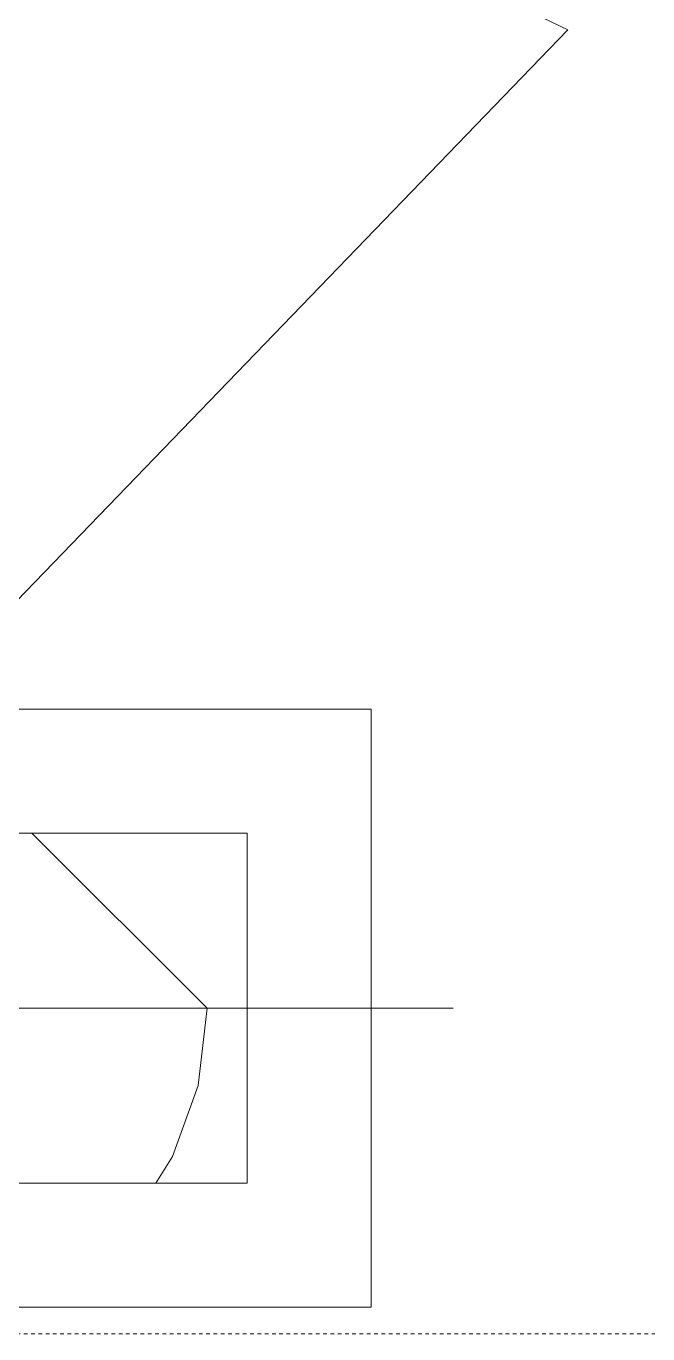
# Model space of a CAD drawing. Header units: inches. Extents: x -4010 to -1814, y 9846 to 12241.
# Drawn here: x -2286.94 to -2265.65, y 11153.43 to 11198.25 of the extents above; entities that cross this region are included whole.
import ezdxf

# ---------------------------------------------------------------- set-up
doc = ezdxf.new("R2010")
doc.units = ezdxf.units.IN
doc.header["$MEASUREMENT"] = 0
doc.linetypes.add('Aligning Line 1_8_', pattern=[0.25, 0.125, -0.125])
for name, color, linetype, lineweight in [('0-1', 7, 'Continuous', 5), ('0-2', 7, 'Continuous', 9), ('A-DETL-GENF-1', 253, 'Continuous', 9), ('A-WALL-1', 7, 'Continuous', 9), ('G-ANNO-SYMB-1', 147, 'Aligning Line 1_8_', 9), ('I-FURN', 30, 'Continuous', 9)]:
    doc.layers.add(name, color=color, linetype=linetype, lineweight=lineweight)

# ---------------------------------------------------------------- blocks, each defined once
blk = doc.blocks.new('Outdoor Table01 - 02ZUTB01_dwg-V3-UNIT PLANS - 1ST FLOOR')
at = {"layer": 'I-FURN'}
for p in [(15.744, 38.891), (4, 0)]:
    blk.add_line(p, (37.574, 16.263), dxfattribs=at)
blk = doc.blocks.new('Outdoor Table01 - Outdoor Table01-V4-UNIT PLANS - 1ST FLOOR')
at = {"extrusion": (0, 0, -1), "zscale": -1, "rotation": 180}
blk.add_blockref('Outdoor Table01 - 02ZUTB01_dwg-V3-UNIT PLANS - 1ST FLOOR', (0, 0), dxfattribs=at)
blk = doc.blocks.new('gold flame spirea 26749 - gold flame spirea 26749-V27-UNIT PLANS - 1ST FLOOR')
at = {"layer": 'A-DETL-GENF-1'}
for p, q in [((-10.401, 5.09), (-9.822, 6)), ((-11.273, 2.653), (-10.401, 5.09)), ((-11.579, 0), (-11.273, 2.653)), ((-19.808, 0), (-20.008, 0)), ((-20.008, 0), (-19.844, 0)), ((-19.844, 0), (-19.677, 0)), ((-19.58, 0), (-19.808, 0)), ((-19.677, 0), (-19.506, 0)), ((-19.333, 0), (-19.58, 0)), ((-19.506, 0), (-19.333, 0)), ((-19.076, 0), (-19.333, 0)), ((-19.333, 0), (-19.157, 0)), ((-18.333, 0), (-19.264, 0)), ((-19.264, 0), (-19.118, 0)), ((-19.157, 0), (-18.978, 0)), ((-19.118, 0), (-18.918, 0)), ((-18.903, 0), (-19.077, 0)), ((-19.077, 0), (-18.932, 0)), ((-18.567, 0), (-19.076, 0)), ((-18.978, 0), (-18.798, 0)), ((-18.932, 0), (-18.79, 0)), ((-18.918, 0), (-18.677, 0)), ((-18.804, 0), (-18.903, 0)), ((-18.662, 0), (-18.845, 0)), ((-18.845, 0), (-18.642, 0)), ((-18.756, 0), (-18.804, 0)), ((-18.798, 0), (-18.333, 0)), ((-18.79, 0), (-18.648, 0)), ((-18.712, 0), (-18.756, 0)), ((-18.664, 0), (-18.712, 0)), ((-18.558, 0), (-18.705, 0)), ((-18.705, 0), (-18.418, 0)), ((-18.677, 0), (-18.408, 0)), ((-18.565, 0), (-18.664, 0)), ((-18.511, 0), (-18.662, 0)), ((-18.648, 0), (-18.507, 0)), ((-18.642, 0), (-18.43, 0)), ((-18.333, 0), (-18.567, 0)), ((-18.353, 0), (-18.565, 0)), ((-18.463, 0), (-18.558, 0)), ((-18.378, 0), (-18.511, 0)), ((-18.507, 0), (-18.365, 0)), ((-18.405, 0), (-18.463, 0)), ((-18.43, 0), (-18.219, 0)), ((-18.418, 0), (-18.235, 0)), ((-18.408, 0), (-18.122, 0)), ((-18.37, 0), (-18.405, 0)), ((-18.251, 0), (-18.378, 0)), ((-18.344, 0), (-18.37, 0)), ((-18.365, 0), (-18.222, 0)), ((-18.058, 0), (-18.353, 0)), ((-18.312, 0), (-18.344, 0)), ((-18.23, 0), (-18.333, 0)), ((-18.259, 0), (-18.312, 0)), ((-18.068, 0), (-18.259, 0)), ((-18.117, 0), (-18.251, 0)), ((-18.235, 0), (-18.14, 0)), ((-18.153, 0), (-18.23, 0)), ((-18.222, 0), (-18.077, 0)), ((-18.219, 0), (-18.016, 0)), ((-18.118, 0), (-18.153, 0)), ((-18.01, 0), (-18.147, 0)), ((-18.147, 0), (-17.899, 0)), ((-18.14, 0), (-18.118, 0)), ((-18.122, 0), (-17.833, 0)), ((-17.962, 0), (-18.117, 0)), ((-18.077, 0), (-17.806, 0)), ((-17.937, 0), (-18.068, 0)), ((-17.961, 0), (-18.058, 0)), ((-17.03, 0), (-18.054, 0)), ((-18.054, 0), (-17.779, 0)), ((-18.016, 0), (-17.83, 0)), ((-17.895, 0), (-18.01, 0)), ((-17.774, 0), (-17.962, 0)), ((-17.887, 0), (-17.961, 0)), ((-17.838, 0), (-17.937, 0)), ((-17.899, 0), (-17.699, 0)), ((-17.797, 0), (-17.895, 0)), ((-17.827, 0), (-17.887, 0)), ((-17.745, 0), (-17.838, 0)), ((-17.833, 0), (-17.554, 0)), ((-17.83, 0), (-17.67, 0)), ((-17.774, 0), (-17.827, 0)), ((-17.806, 0), (-17.634, 0)), ((-17.716, 0), (-17.797, 0)), ((-17.776, 0), (-17.794, 0)), ((-17.794, 0), (-17.774, 0)), ((-17.779, 0), (-17.336, 0)), ((-17.729, 0), (-17.776, 0)), ((-17.123, 0), (-17.774, 0)), ((-17.629, 0), (-17.745, 0)), ((-17.664, 0), (-17.729, 0)), ((-17.648, 0), (-17.716, 0)), ((-17.699, 0), (-17.535, 0)), ((-17.67, 0), (-17.542, 0)), ((-17.588, 0), (-17.664, 0)), ((-17.591, 0), (-17.648, 0)), ((-17.634, 0), (-17.532, 0)), ((-17.462, 0), (-17.629, 0)), ((-17.542, 0), (-17.591, 0)), ((-17.514, 0), (-17.588, 0)), ((-17.554, 0), (-17.03, 0)), ((-17.535, 0), (-17.397, 0)), ((-17.532, 0), (-17.469, 0)), ((-17.449, 0), (-17.514, 0)), ((-17.354, 0), (-17.495, 0)), ((-17.495, 0), (-17.445, 0)), ((-17.469, 0), (-17.416, 0)), ((-17.216, 0), (-17.462, 0)), ((-17.1, 0), (-17.449, 0)), ((-17.445, 0), (-17.398, 0)), ((-17.416, 0), (-17.341, 0)), ((-17.398, 0), (-17.352, 0)), ((-17.397, 0), (-17.274, 0)), ((-17.234, 0), (-17.354, 0)), ((-17.352, 0), (-17.304, 0)), ((-17.341, 0), (-17.216, 0)), ((-17.336, 0), (-17.146, 0)), ((-17.304, 0), (-17.192, 0)), ((-17.274, 0), (-17.155, 0)), ((-17.263, 0), (-16.851, 0)), ((-17.263, 0), (-16.274, 0)), ((-17.126, 0), (-17.234, 0)), ((-17.192, 0), (-17.123, 0)), ((-17.155, 0), (-17.03, 0)), ((-17.146, 0), (-16.961, 0)), ((-17.03, 0), (-17.142, 0)), ((-17.142, 0), (-17.137, 0)), ((-17.137, 0), (-17.045, 0)), ((-17.023, 0), (-17.126, 0)), ((-16.753, 0), (-17.1, 0)), ((-17.045, 0), (-16.897, 0)), ((-17.011, 0), (-17.036, 0)), ((-17.036, 0), (-16.997, 0)), ((-16.916, 0), (-17.023, 0)), ((-16.956, 0), (-17.011, 0)), ((-16.997, 0), (-16.861, 0)), ((-16.961, 0), (-16.771, 0)), ((-16.904, 0), (-16.956, 0)), ((-16.657, 0), (-16.937, 0)), ((-16.937, 0), (-16.886, 0)), ((-16.658, 0), (-16.916, 0)), ((-16.886, 0), (-16.904, 0)), ((-16.897, 0), (-16.724, 0)), ((-16.861, 0), (-16.801, 0)), ((-16.851, 0), (-16.515, 0)), ((-16.801, 0), (-16.772, 0)), ((-16.772, 0), (-16.762, 0)), ((-16.771, 0), (-16.565, 0)), ((-16.762, 0), (-16.757, 0)), ((-16.757, 0), (-16.747, 0)), ((-16.451, 0), (-16.753, 0)), ((-16.747, 0), (-16.718, 0)), ((-16.724, 0), (-16.556, 0)), ((-16.718, 0), (-16.658, 0)), ((-16.431, 0), (-16.657, 0)), ((-16.565, 0), (-16.25, 0)), ((-16.556, 0), (-16.425, 0)), ((-16.515, 0), (-15.951, 0)), ((-16.237, 0), (-16.451, 0)), ((-16.248, 0), (-16.431, 0)), ((-16.425, 0), (-16.425, 0)), ((-16.425, 0), (-16.405, 0)), ((-16.405, 0), (-16.37, 0)), ((-16.37, 0), (-16.319, 0)), ((-16.319, 0), (-16.256, 0)), ((-16.258, 0), (-16.316, 0)), ((-16.316, 0), (-16.274, 0)), ((-16.132, 0), (-16.258, 0)), ((-16.256, 0), (-16.099, 0)), ((-16.25, 0), (-16.156, 0)), ((-16.094, 0), (-16.248, 0)), ((-16.156, 0), (-16.237, 0)), ((-15.804, 0), (-16.132, 0)), ((-16.099, 0), (-15.964, 0)), ((-15.956, 0), (-16.094, 0)), ((-15.964, 0), (-15.848, 0)), ((-15.823, 0), (-15.956, 0)), ((-15.951, 0), (-15.661, 0)), ((-15.848, 0), (-15.62, 0)), ((-15.681, 0), (-15.823, 0)), ((-15.666, 0), (-15.804, 0)), ((-15.445, 0), (-15.681, 0)), ((-15.588, 0), (-15.666, 0)), ((-15.661, 0), (-15.325, 0)), ((-15.62, 0), (-15.48, 0)), ((-15.517, 0), (-15.588, 0)), ((-15.444, 0), (-15.517, 0)), ((-15.48, 0), (-15.303, 0)), ((-15.27, 0), (-15.445, 0)), ((-15.376, 0), (-15.444, 0)), ((-15.317, 0), (-15.376, 0)), ((-15.182, 0), (-15.355, 0)), ((-15.355, 0), (-15.177, 0)), ((-15.13, 0), (-15.355, 0)), ((-15.355, 0), (-15.004, 0)), ((-15.325, 0), (-14.913, 0)), ((-15.275, 0), (-15.317, 0)), ((-15.303, 0), (-15.076, 0)), ((-15.255, 0), (-15.275, 0)), ((-15.145, 0), (-15.27, 0)), ((-15.129, 0), (-15.262, 0)), ((-15.262, 0), (-15.255, 0)), ((-15.03, 0), (-15.182, 0)), ((-15.177, 0), (-15.014, 0)), ((-15.058, 0), (-15.145, 0)), ((-14.771, 0), (-15.13, 0)), ((-14.996, 0), (-15.129, 0)), ((-15.076, 0), (-15.081, 0)), ((-15.081, 0), (-15.028, 0)), ((-14.998, 0), (-15.058, 0)), ((-14.901, 0), (-15.03, 0)), ((-15.028, 0), (-14.941, 0)), ((-15.014, 0), (-14.859, 0)), ((-15.004, 0), (-14.703, 0)), ((-14.953, 0), (-14.998, 0)), ((-14.862, 0), (-14.996, 0)), ((-14.913, 0), (-14.953, 0)), ((-14.941, 0), (-14.842, 0)), ((-14.799, 0), (-14.901, 0)), ((-14.729, 0), (-14.862, 0)), ((-14.859, 0), (-14.709, 0)), ((-14.842, 0), (-14.754, 0)), ((-14.73, 0), (-14.799, 0)), ((-14.618, 0), (-14.771, 0)), ((-14.754, 0), (-14.7, 0)), ((-14.697, 0), (-14.73, 0)), ((-14.596, 0), (-14.729, 0)), ((-14.709, 0), (-14.559, 0)), ((-14.7, 0), (-14.704, 0)), ((-14.704, 0), (-14.697, 0)), ((-14.703, 0), (-14.437, 0)), ((-14.469, 0), (-14.618, 0)), ((-14.462, 0), (-14.596, 0)), ((-14.559, 0), (-14.403, 0)), ((-14.337, 0), (-14.475, 0)), ((-14.475, 0), (-14.442, 0)), ((-14.314, 0), (-14.469, 0)), ((-14.329, 0), (-14.462, 0)), ((-14.442, 0), (-14.421, 0)), ((-14.437, 0), (-14.193, 0)), ((-14.421, 0), (-14.408, 0)), ((-14.408, 0), (-14.396, 0)), ((-14.403, 0), (-14.238, 0)), ((-14.396, 0), (-14.383, 0)), ((-14.383, 0), (-14.362, 0)), ((-14.362, 0), (-14.329, 0)), ((-14.214, 0), (-14.337, 0)), ((-14.145, 0), (-14.314, 0)), ((-14.238, 0), (-14.22, 0)), ((-14.22, 0), (-14.194, 0)), ((-14.1, 0), (-14.214, 0)), ((-14.194, 0), (-14.154, 0)), ((-14.193, 0), (-13.712, 0)), ((-14.154, 0), (-14.09, 0)), ((-14.124, 0), (-14.145, 0)), ((-14.082, 0), (-14.124, 0)), ((-13.867, 0), (-14.1, 0)), ((-14.09, 0), (-13.995, 0)), ((-14.017, 0), (-14.082, 0)), ((-13.93, 0), (-14.017, 0)), ((-13.995, 0), (-13.68, 0)), ((-13.822, 0), (-13.93, 0)), ((-13.736, 0), (-13.867, 0)), ((-13.54, 0), (-13.822, 0)), ((-13.585, 0), (-13.736, 0)), ((-13.712, 0), (-13.447, 0)), ((-13.68, 0), (-13.613, 0)), ((-12.47, 0), (-13.633, 0)), ((-13.633, 0), (-13.596, 0)), ((-13.613, 0), (-13.566, 0)), ((-13.596, 0), (-13.582, 0)), ((-13.59, 0), (-13.591, 0)), ((-13.591, 0), (-13.578, 0)), ((-13.584, 0), (-13.59, 0)), ((-12.584, 0), (-13.585, 0)), ((-13.582, 0), (-13.584, 0)), ((-13.578, 0), (-13.54, 0)), ((-13.566, 0), (-13.528, 0)), ((-13.528, 0), (-13.485, 0)), ((-13.485, 0), (-13.427, 0)), ((-13.447, 0), (-13.289, 0)), ((-13.427, 0), (-13.34, 0)), ((-13.34, 0), (-13.215, 0)), ((-13.248, 0), (-13.308, 0)), ((-13.308, 0), (-13.086, 0)), ((-13.289, 0), (-13.127, 0)), ((-13.192, 0), (-13.248, 0)), ((-13.215, 0), (-12.749, 0)), ((-13.133, 0), (-13.192, 0)), ((-13.065, 0), (-13.133, 0)), ((-13.127, 0), (-12.962, 0)), ((-13.086, 0), (-12.934, 0)), ((-12.982, 0), (-13.065, 0)), ((-12.879, 0), (-12.982, 0)), ((-12.962, 0), (-12.794, 0)), ((-12.934, 0), (-12.816, 0)), ((-12.749, 0), (-12.879, 0)), ((-12.816, 0), (-12.698, 0)), ((-12.794, 0), (-12.625, 0)), ((-12.698, 0), (-12.546, 0)), ((-12.625, 0), (-12.455, 0)), ((-12.53, 0), (-12.584, 0)), ((-12.546, 0), (-12.327, 0)), ((-12.454, 0), (-12.53, 0)), ((-12.351, 0), (-12.47, 0)), ((-12.455, 0), (-12.284, 0)), ((-12.364, 0), (-12.454, 0)), ((-12.27, 0), (-12.364, 0)), ((-12.259, 0), (-12.351, 0)), ((-12.327, 0), (-12.005, 0)), ((-12.284, 0), (-12.097, 0)), ((-12.18, 0), (-12.27, 0)), ((-12.189, 0), (-12.259, 0)), ((-12.136, 0), (-12.189, 0)), ((-12.103, 0), (-12.18, 0)), ((-12.005, 0), (-12.136, 0)), ((-12.049, 0), (-12.103, 0)), ((-12.097, 0), (-12.014, 0)), ((-12.006, 0), (-12.049, 0)), ((-12.014, 0), (-11.923, 0)), ((-11.935, 0), (-12.006, 0)), ((-11.843, 0), (-11.935, 0)), ((-11.923, 0), (-11.813, 0)), ((-11.8, 0), (-11.912, 0)), ((-11.912, 0), (-11.76, 0)), ((-11.74, 0), (-11.843, 0)), ((-11.813, 0), (-11.673, 0)), ((-11.711, 0), (-11.8, 0)), ((-11.76, 0), (-11.644, 0)), ((-11.633, 0), (-11.74, 0)), ((-11.642, 0), (-11.711, 0)), ((-11.673, 0), (-11.493, 0)), ((-11.644, 0), (-11.55, 0)), ((-11.589, 0), (-11.642, 0)), ((-11.532, 0), (-11.633, 0)), ((-11.595, 0), (-11.603, 0)), ((-11.603, 0), (-11.575, 0)), ((-11.544, 0), (-11.595, 0)), ((-11.549, 0), (-11.589, 0)), ((-11.579, 0), (-5.579, -6)), ((-11.575, 0), (-11.52, 0)), ((-11.55, 0), (-11.468, 0)), ((-11.518, 0), (-11.549, 0)), ((-11.443, 0), (-11.544, 0)), ((-11.445, 0), (-11.532, 0)), ((-11.52, 0), (-11.445, 0)), ((-11.493, 0), (-11.518, 0)), ((-11.468, 0), (-11.385, 0)), ((-11.282, 0), (-11.443, 0)), ((-11.385, 0), (-11.289, 0)), ((-11.289, 0), (-11.167, 0)), ((9.447, 0), (-11.282, 0)), ((-11.167, 0), (-11.005, 0)), ((-10.95, 0), (-11.074, 0)), ((-11.074, 0), (-9.957, 0)), ((-11.005, 0), (-10.896, 0)), ((-10.867, 0), (-10.95, 0)), ((-10.896, 0), (-10.838, 0)), ((-10.829, 0), (-10.867, 0)), ((-10.838, 0), (-10.829, 0)), ((-9.957, 0), (-9.953, 0)), ((-9.953, 0), (-9.89, 0)), ((-9.89, 0), (-9.79, 0)), ((-9.79, 0), (-9.675, 0)), ((-9.675, 0), (-9.565, 0)), ((-9.545, 0), (-9.585, 0)), ((-9.585, 0), (-9.402, 0)), ((-9.565, 0), (-9.481, 0)), ((-9.525, 0), (-9.545, 0)), ((-9.517, 0), (-9.525, 0)), ((-9.514, 0), (-9.517, 0)), ((-9.506, 0), (-9.514, 0)), ((-9.486, 0), (-9.506, 0)), ((-9.446, 0), (-9.486, 0)), ((-9.481, 0), (-9.446, 0)), ((-9.402, 0), (-9.274, 0)), ((-9.274, 0), (-9.177, 0)), ((-9.177, 0), (-9.09, 0)), ((-9.09, 0), (-8.851, 0)), ((-8.851, 0), (-8.655, 0)), ((-8.655, 0), (-7.91, 0)), ((-7.898, 0), (-7.931, 0)), ((-7.931, 0), (-7.93, 0)), ((-7.93, 0), (-7.894, 0)), ((-7.91, 0), (-7.817, 0)), ((-7.829, 0), (-7.898, 0)), ((-7.894, 0), (-7.825, 0)), ((-7.724, 0), (-7.829, 0)), ((-7.825, 0), (-7.724, 0)), ((-7.817, 0), (-7.743, 0)), ((-7.743, 0), (-7.691, 0)), ((-7.677, 0), (-7.724, 0)), ((-7.724, 0), (-7.524, 0)), ((-7.691, 0), (-7.661, 0)), ((-7.656, 0), (-7.677, 0)), ((-7.661, 0), (-7.656, 0)), ((-7.524, 0), (-7.358, 0)), ((-7.358, 0), (-7.219, 0)), ((-7.219, 0), (-7.1, 0)), ((-7.1, 0), (-6.993, 0)), ((-6.993, 0), (-6.793, 0)), ((-6.793, 0), (-6.558, 0)), ((-6.558, 0), (-6.368, 0)), ((-6.368, 0), (-6.209, 0)), ((-6.209, 0), (-6.065, 0)), ((-6.065, 0), (-5.923, 0)), ((-5.923, 0), (-5.767, 0)), ((-5.767, 0), (-5.584, 0)), ((-5.584, 0), (-5.548, 0)), ((-5.548, 0), (-5.522, 0)), ((-5.522, 0), (-5.502, 0)), ((-5.502, 0), (-5.461, 0)), ((-5.461, 0), (-5.444, 0)), ((-5.444, 0), (-5.212, 0))]:
    blk.add_line(p, q, dxfattribs=at)
blk = doc.blocks.new('CTR - 1st Phase - Shell_rvt-1-UNIT PLANS - 1ST FLOOR')
at = {"layer": 'A-WALL-1'}
for p, q in [((-2358.874, 11174.839), (-2275.124, 11174.839)), ((-2275.124, 11170.589), (-2275.124, 11174.839)), ((-2279.374, 11170.589), (-2363.124, 11170.589)), ((-2279.374, 11158.589), (-2279.374, 11170.589)), ((-2275.124, 11170.589), (-2275.124, 11158.589)), ((-2375.124, 11158.589), (-2279.374, 11158.589)), ((-2275.124, 11154.339), (-2275.124, 11158.589)), ((-2275.124, 11154.339), (-2379.374, 11154.339))]:
    blk.add_line(p, q, dxfattribs=at)
at = {"layer": '0-2'}
blk.add_blockref('Outdoor Table01 - Outdoor Table01-V4-UNIT PLANS - 1ST FLOOR', (-2305.966, 11214.377), dxfattribs=at)
at = {"layer": '0-2', "rotation": 180}
blk.add_blockref('gold flame spirea 26749 - gold flame spirea 26749-V27-UNIT PLANS - 1ST FLOOR', (-2292.324, 11164.589), dxfattribs=at)
blk = doc.blocks.new('CTR - 1st Phase - Common Walls_rvt-1-UNIT PLANS - 1ST FLOOR')
at = {"layer": 'G-ANNO-SYMB-1'}
blk.add_line((-1871.645, 11153.426), (-4009.555, 11153.426), dxfattribs=at)

msp = doc.modelspace()

# ---------------------------------------------------------------- block references
at = {"layer": '0-1'}
msp.add_blockref('CTR - 1st Phase - Shell_rvt-1-UNIT PLANS - 1ST FLOOR', (0, 0), dxfattribs=at)

# ---------------------------------------------------------------- next in the draw order: block references
msp.add_blockref('CTR - 1st Phase - Common Walls_rvt-1-UNIT PLANS - 1ST FLOOR', (0, 0), dxfattribs=at)

doc.saveas('drawing.dxf')
